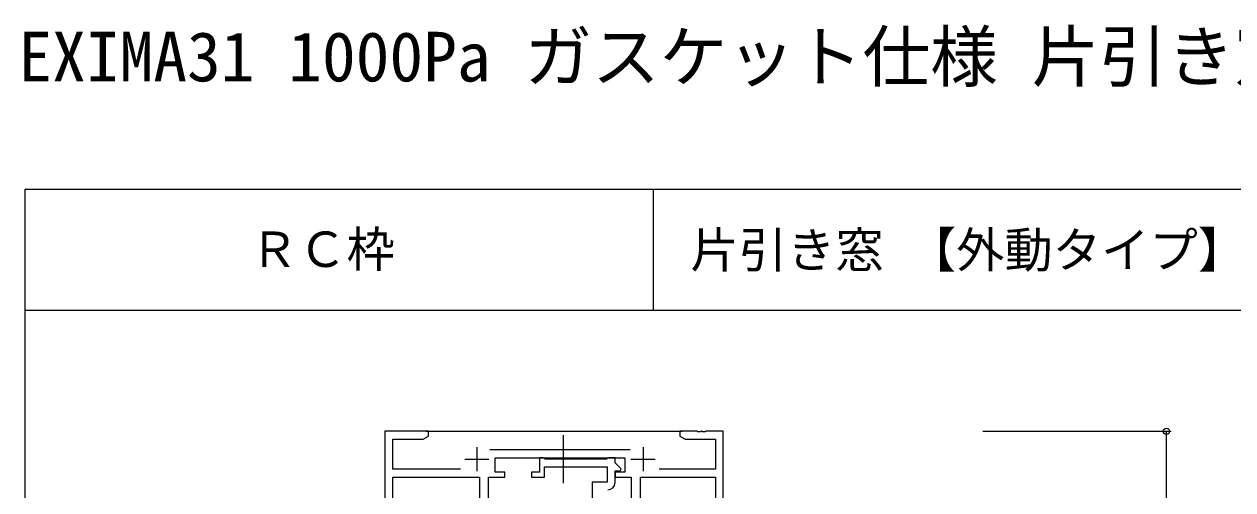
# Model space of a CAD drawing. Units: millimetres, scale not verified. Extents: x -437 to 438, y -281 to 278.
# Drawn here: x -437 to -186.9, y 182 to 278.3 of the extents above; entities that cross this region are included whole.
import ezdxf
from ezdxf.enums import TextEntityAlignment as Align

# ---------------------------------------------------------------- set-up
doc = ezdxf.new("R2010")
doc.units = ezdxf.units.MM
doc.header["$LTSCALE"] = 2
for name, color, linetype in [('0-1_USER1', 3, 'Continuous'), ('0-2_YKK_11', 7, 'Continuous'), ('0-3_YKK_12', 2, 'Continuous'), ('0-4_YKK_13', 4, 'Continuous'), ('0-6_YKK_D', 6, 'Continuous'), ('0-7_YKK_ZWAK', 7, 'Continuous')]:
    doc.layers.add(name, color=color, linetype=linetype)
doc.styles.add('ＭＳ ゴシック', font='')
doc.styles.get('ＭＳ ゴシック').set_extended_font_data('MS Gothic')

msp = doc.modelspace()

# ---------------------------------------------------------------- linework, layer by layer
at = {"layer": '0-2_YKK_11'}
for p, q in [((-343.3, 190.8), (-343.3, 185.8)), ((-311.598, 190.23), (-340.608, 190.23)), ((-308.9, 190.8), (-308.9, 185.8)), ((-345.8, 188.3), (-340.8, 188.3)), ((-311.4, 188.3), (-306.4, 188.3))]:
    msp.add_line(p, q, dxfattribs=at)
for points in [[(-346.65, 186.23), (-360.67, 186.23), (-360.67, 192.47), (-354.391, 192.47), (-353.3, 193.1), (-353.3, 194.1), (-362.3, 194.1), (-362.3, 164.1)], [(-301.3, 193.1), (-300.209, 192.47), (-293.93, 192.47), (-293.93, 186.23), (-305.55, 186.23)], [(-292.3, 164.1), (-292.3, 194.1), (-295.842, 194.1), (-296.025, 193.98), (-296.575, 193.98), (-296.758, 194.1), (-296.842, 194.1), (-297.025, 193.98), (-297.575, 193.98), (-297.758, 194.1), (-301.3, 194.1), (-301.3, 193.1)], [(-340.85, 164.1), (-340.85, 184.6), (-337.5, 184.6), (-337.5, 185.6), (-339.5, 185.6), (-339.5, 188.6), (-312.7, 188.6), (-312.7, 185.6), (-314.7, 185.6), (-314.7, 184.6), (-311.35, 184.6), (-311.35, 164.1)], [(-314.7, 183.47), (-314.7, 185.9), (-313.624, 185.9), (-313.464, 186.288), (-314.7, 187.524), (-314.7, 188.6), (-316.03, 188.6), (-316.305, 188.42), (-316.488, 188.3), (-329.142, 188.3), (-329.325, 188.42), (-329.6, 188.6), (-330.3, 188.6), (-330.3, 185.6), (-332, 185.6), (-332, 184.6), (-329.3, 184.6), (-329.3, 186.7), (-316.3, 186.7), (-316.3, 183.57), (-319.4, 183.57), (-319.4, 153.6)], [(-360.67, 164.1), (-360.67, 184.6), (-342.75, 184.6), (-342.75, 164.1)], [(-309.45, 164.1), (-309.45, 184.6), (-293.93, 184.6), (-293.93, 164.1)]]:
    msp.add_lwpolyline(points, dxfattribs=at)
msp.add_arc((-316.2, 183.47), 1.5, 270.00001, 359.99999, dxfattribs=at)
at = {"layer": '0-3_YKK_12'}
msp.add_line((-353.8, 194.1), (-300.8, 194.1), dxfattribs=at)
at = {"layer": '0-4_YKK_13'}
msp.add_line((-325.4, 193.288), (-325.4, 183.372), dxfattribs=at)
at = {"layer": '0-6_YKK_D'}
for p, q in [((-238.6, 194.1), (-199.6, 194.1)), ((-200.6, 164.1), (-200.6, 194.1))]:
    msp.add_line(p, q, dxfattribs=at)
msp.add_circle((-200.6, 194.1), 0.637, dxfattribs=at)
at = {"layer": '0-7_YKK_ZWAK'}
for p, q in [((-436.8, 244.1), (-436.8, -280.9)), ((438.2, 244.1), (-436.8, 244.1)), ((-306.8, 244.1), (-306.8, 219.1)), ((438.2, 219.1), (-436.8, 219.1))]:
    msp.add_line(p, q, dxfattribs=at)

# ---------------------------------------------------------------- texts
at = {"layer": '0-1_USER1', "style": 'ＭＳ ゴシック'}
for s, height, p in [('EXIMA31 1000Pa ガスケット仕様 片引き窓 【外動タイプ】', 10.26, (-438.152, 263.384)), ('ＲＣ枠', 7.331, (-390.238, 225.873)), ('片引き窓 【外動タイプ】 Ｅタイプ／３５（FIX部42）ｍｍ溝幅（Ｔ－２仕様）', 7.331, (-299.107, 225.731))]:
    msp.add_text(s, height=height, dxfattribs=at).set_placement(p, align=Align.BOTTOM_LEFT)

doc.saveas('drawing.dxf')
